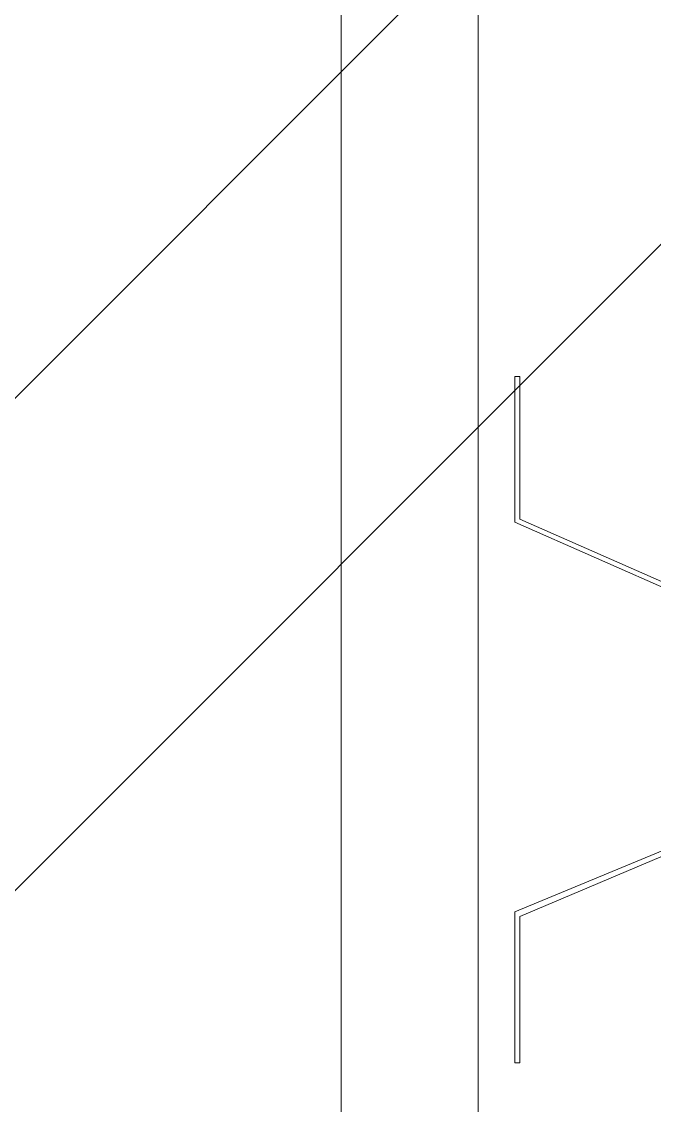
# Model space of a CAD drawing. Header units: millimetres. Extents: x 2179 to 48742, y 3478 to 161002.
# Drawn here: x 38114.8 to 38218.7, y 125965.7 to 126143.5 of the extents above; entities that cross this region are included whole.
import ezdxf

# ---------------------------------------------------------------- set-up
doc = ezdxf.new("R2010")
doc.units = ezdxf.units.MM
doc.layers.add('A-FLOR', color=7, linetype='Continuous', lineweight=9)
doc.layers.add('A-WALL', color=7, linetype='Continuous', lineweight=9)
doc.layers.add('A-GENM-1', color=7, linetype='Continuous', lineweight=9, true_color=0x646464)
doc.layers.add('A-WALL-PATT-1', color=9, linetype='Continuous', lineweight=9, true_color=0x808080)

msp = doc.modelspace()

# ---------------------------------------------------------------- hatches: boundary and pattern name
at = {"layer": 'A-WALL-PATT-1'}
h = msp.add_hatch(dxfattribs=at)
h.set_pattern_fill('FP_4', color=256, angle=76.0104, style=0, pattern_type=2)
h.set_pattern_definition([(45.00036, (-161918.41, 0), (-121.23422, 121.2327), []), (45.00036, (-161837.59, 0.0005), (-121.23422, 121.2327), [])])
h.paths.add_polyline_path([(38239.78, 125414.39), (38239.78, 126335.64), (38039.78, 126335.64), (38039.78, 125614.39), (38215.79, 125614.39), (38215.79, 125414.39)])
h.paths.add_polyline_path([(38039.78, 131335.64), (38239.78, 131335.64), (38239.78, 131797.89), (38039.78, 131797.89)])

# ---------------------------------------------------------------- linework, layer by layer
at = {"layer": 'A-FLOR'}
msp.add_line((38167.28, 125464.39), (38167.28, 153330.39), dxfattribs=at)
at = {"layer": 'A-GENM-1'}
for p, q in [((38196.59, 126085.31), (38195.79, 126085.31)), ((38195.79, 126072.81), (38195.79, 126085.31)), ((38196.59, 126085.31), (38195.79, 126085.31)), ((38195.79, 126072.81), (38195.79, 126085.31)), ((38196.59, 126085.31), (38196.59, 126072.81)), ((38196.59, 126085.31), (38196.59, 126072.81)), ((38195.79, 126061.41), (38195.79, 126072.81)), ((38195.79, 126072.81), (38195.79, 126061.41)), ((38195.79, 126061.41), (38195.79, 126072.81)), ((38195.79, 126072.81), (38195.79, 126061.41)), ((38196.59, 126072.81), (38196.59, 126061.88)), ((38196.59, 126061.88), (38196.59, 126072.81)), ((38196.59, 126072.81), (38196.59, 126061.88)), ((38196.59, 126061.88), (38196.59, 126072.81)), ((38228.53, 126046.96), (38195.79, 126061.41)), ((38195.79, 126061.41), (38228.53, 126046.96)), ((38228.53, 126046.96), (38195.79, 126061.41)), ((38195.79, 126061.41), (38228.53, 126046.96)), ((38196.59, 126061.88), (38228.9, 126047.67)), ((38228.9, 126047.67), (38196.59, 126061.88)), ((38196.59, 126061.88), (38228.9, 126047.67)), ((38228.9, 126047.67), (38196.59, 126061.88)), ((38195.79, 125997.46), (38228.53, 126011.05)), ((38228.53, 126011.05), (38195.79, 125997.46)), ((38195.79, 125997.46), (38228.53, 126011.05)), ((38228.53, 126011.05), (38195.79, 125997.46)), ((38228.9, 126010.35), (38196.59, 125996.69)), ((38196.59, 125996.69), (38228.9, 126010.35)), ((38228.9, 126010.35), (38196.59, 125996.69)), ((38196.59, 125996.69), (38228.9, 126010.35)), ((38195.79, 125985.21), (38195.79, 125997.46)), ((38195.79, 125997.46), (38195.79, 125985.21)), ((38195.79, 125985.21), (38195.79, 125997.46)), ((38195.79, 125997.46), (38195.79, 125985.21)), ((38196.59, 125996.69), (38196.59, 125985.21)), ((38196.59, 125985.21), (38196.59, 125996.69)), ((38196.59, 125996.69), (38196.59, 125985.21)), ((38196.59, 125985.21), (38196.59, 125996.69)), ((38195.79, 125972.71), (38195.79, 125985.21)), ((38195.79, 125972.71), (38195.79, 125985.21)), ((38196.59, 125985.21), (38196.59, 125972.71)), ((38196.59, 125985.21), (38196.59, 125972.71)), ((38195.79, 125972.71), (38196.59, 125972.71)), ((38195.79, 125972.71), (38196.59, 125972.71))]:
    msp.add_line(p, q, dxfattribs=at)
at = {"layer": 'A-WALL'}
msp.add_line((38189.78, 153340.39), (38189.78, 125429.01), dxfattribs=at)

doc.saveas('drawing.dxf')
